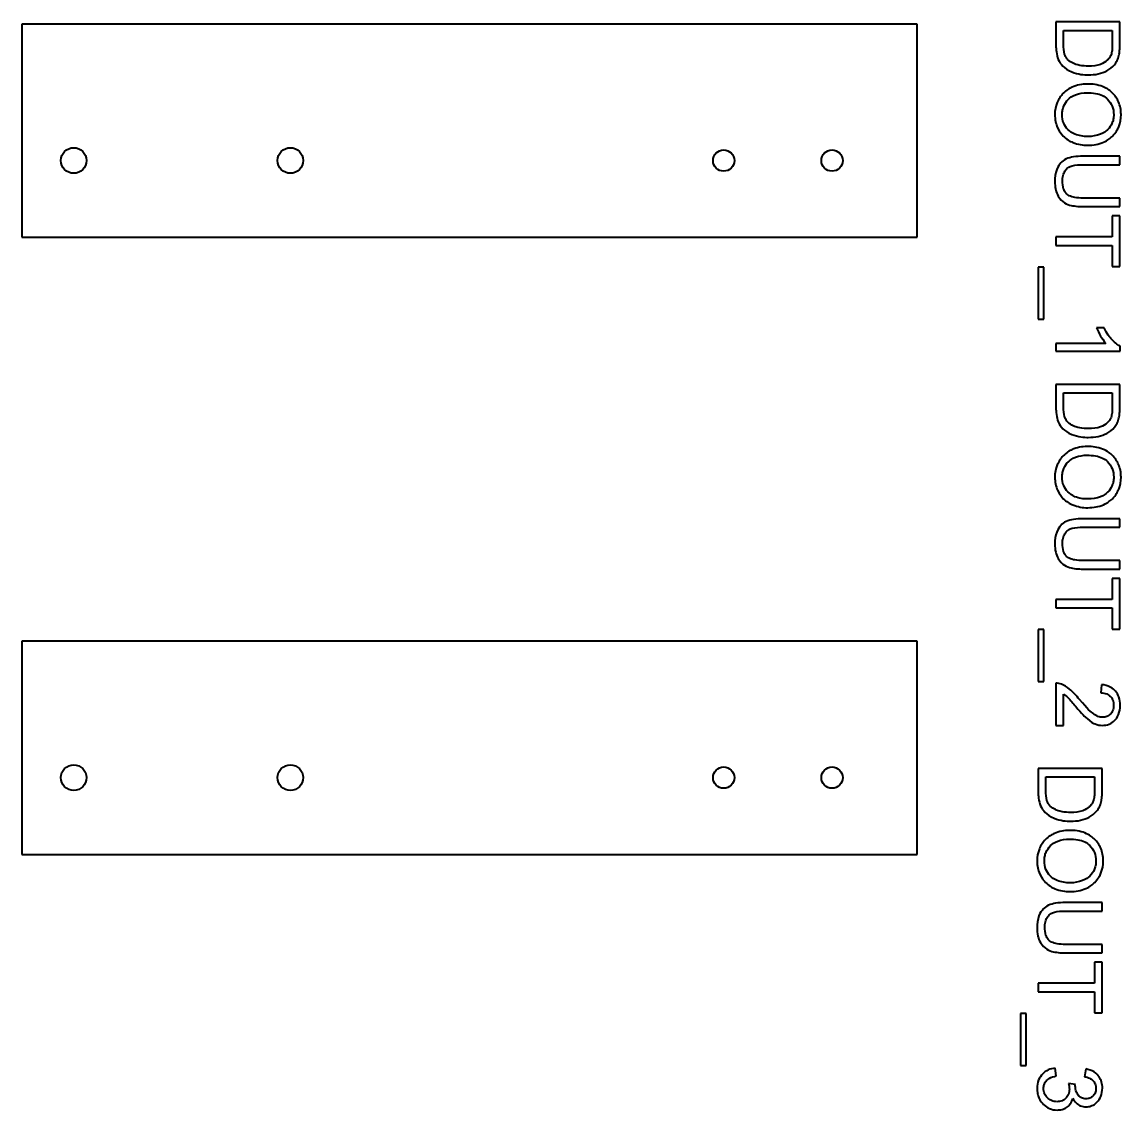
# Model space of a CAD drawing. Header units: millimetres. Extents: x 0 to 4205, y 0 to 2970.
# Drawn here: x 1906.86 to 1932.62, y 2473.22 to 2498.73 of the extents above; entities that cross this region are included whole.
import ezdxf

# ---------------------------------------------------------------- set-up
doc = ezdxf.new("R2010")
doc.units = ezdxf.units.MM
doc.header["$LTSCALE"] = 5
doc.layers.add('가시적인 것(ISO)', color=3, linetype='Continuous', lineweight=40)

msp = doc.modelspace()

# ---------------------------------------------------------------- linework, layer by layer
at = {"layer": '가시적인 것(ISO)'}
for p, q in [((1906.855, 2498.678), (1906.855, 2493.682)), ((1927.846, 2498.678), (1906.855, 2498.678)), ((1927.846, 2493.682), (1927.846, 2498.678)), ((1932.598, 2498.729), (1931.098, 2498.729)), ((1931.098, 2498.729), (1931.098, 2498.188)), ((1932.598, 2498.213), (1932.598, 2498.729)), ((1931.275, 2498.21), (1931.275, 2498.531)), ((1931.275, 2498.531), (1932.42, 2498.531)), ((1932.42, 2498.531), (1932.42, 2498.215)), ((1932.598, 2495.582), (1931.731, 2495.582)), ((1932.598, 2495.383), (1932.598, 2495.582)), ((1931.732, 2495.383), (1932.598, 2495.383)), ((1932.598, 2494.601), (1931.732, 2494.601)), ((1932.598, 2494.402), (1932.598, 2494.601)), ((1931.731, 2494.402), (1932.598, 2494.402)), ((1932.598, 2494.184), (1932.42, 2494.184)), ((1932.42, 2494.184), (1932.42, 2493.69)), ((1932.598, 2492.995), (1932.598, 2494.184)), ((1906.855, 2493.682), (1927.846, 2493.682)), ((1932.42, 2493.69), (1931.098, 2493.69)), ((1931.098, 2493.69), (1931.098, 2493.491)), ((1931.098, 2493.491), (1932.42, 2493.491)), ((1932.42, 2493.491), (1932.42, 2492.995)), ((1930.814, 2492.984), (1930.681, 2492.984)), ((1930.681, 2492.984), (1930.681, 2491.763)), ((1930.814, 2491.763), (1930.814, 2492.984)), ((1932.42, 2492.995), (1932.598, 2492.995)), ((1930.681, 2491.763), (1930.814, 2491.763)), ((1932.227, 2491.56), (1932.049, 2491.56)), ((1932.271, 2491.192), (1931.098, 2491.192)), ((1931.098, 2491.192), (1931.098, 2491.008)), ((1932.603, 2491.008), (1932.603, 2491.127)), ((1931.098, 2491.008), (1932.603, 2491.008)), ((1932.598, 2490.229), (1931.098, 2490.229)), ((1931.098, 2490.229), (1931.098, 2489.688)), ((1932.598, 2489.713), (1932.598, 2490.229)), ((1931.275, 2490.031), (1932.42, 2490.031)), ((1931.275, 2489.71), (1931.275, 2490.031)), ((1932.42, 2490.031), (1932.42, 2489.715)), ((1932.598, 2487.082), (1931.731, 2487.082)), ((1932.598, 2486.883), (1932.598, 2487.082)), ((1931.732, 2486.883), (1932.598, 2486.883)), ((1932.598, 2486.101), (1931.732, 2486.101)), ((1932.598, 2485.902), (1932.598, 2486.101)), ((1931.731, 2485.902), (1932.598, 2485.902)), ((1932.598, 2485.684), (1932.42, 2485.684)), ((1932.42, 2485.684), (1932.42, 2485.19)), ((1932.598, 2484.495), (1932.598, 2485.684)), ((1932.42, 2485.19), (1931.098, 2485.19)), ((1931.098, 2485.19), (1931.098, 2484.991)), ((1931.098, 2484.991), (1932.42, 2484.991)), ((1932.42, 2484.991), (1932.42, 2484.495)), ((1930.814, 2484.484), (1930.681, 2484.484)), ((1930.681, 2484.484), (1930.681, 2483.263)), ((1930.814, 2483.263), (1930.814, 2484.484)), ((1932.42, 2484.495), (1932.598, 2484.495)), ((1906.855, 2484.208), (1906.855, 2479.212)), ((1927.846, 2484.208), (1906.855, 2484.208)), ((1927.846, 2479.212), (1927.846, 2484.208)), ((1930.681, 2483.263), (1930.814, 2483.263)), ((1931.098, 2483.224), (1931.098, 2482.233)), ((1932.17, 2483.19), (1932.15, 2483)), ((1931.275, 2482.233), (1931.275, 2482.968)), ((1931.098, 2482.233), (1931.275, 2482.233)), ((1932.181, 2481.229), (1930.681, 2481.229)), ((1930.681, 2481.229), (1930.681, 2480.688)), ((1930.859, 2481.031), (1932.004, 2481.031)), ((1930.859, 2480.71), (1930.859, 2481.031)), ((1932.004, 2481.031), (1932.004, 2480.715)), ((1932.181, 2480.713), (1932.181, 2481.229)), ((1906.855, 2479.212), (1927.846, 2479.212)), ((1932.181, 2478.082), (1931.315, 2478.082)), ((1932.181, 2477.883), (1932.181, 2478.082)), ((1931.316, 2477.883), (1932.181, 2477.883)), ((1931.315, 2476.902), (1932.181, 2476.902)), ((1932.181, 2477.101), (1931.316, 2477.101)), ((1932.181, 2476.902), (1932.181, 2477.101)), ((1932.181, 2476.684), (1932.004, 2476.684)), ((1932.004, 2476.684), (1932.004, 2476.19)), ((1932.181, 2475.495), (1932.181, 2476.684)), ((1932.004, 2476.19), (1930.681, 2476.19)), ((1930.681, 2476.19), (1930.681, 2475.991)), ((1930.681, 2475.991), (1932.004, 2475.991)), ((1932.004, 2475.991), (1932.004, 2475.495)), ((1930.398, 2475.484), (1930.265, 2475.484)), ((1930.265, 2475.484), (1930.265, 2474.263)), ((1930.398, 2474.263), (1930.398, 2475.484)), ((1932.004, 2475.495), (1932.181, 2475.495)), ((1930.265, 2474.263), (1930.398, 2474.263)), ((1931.103, 2474.015), (1931.079, 2474.199)), ((1931.798, 2474.181), (1931.765, 2473.997)), ((1931.554, 2473.816), (1931.392, 2473.836))]:
    msp.add_line(p, q, dxfattribs=at)
for centre, radius in [((1908.068, 2495.481), 0.3), ((1913.148, 2495.481), 0.3), ((1923.308, 2495.481), 0.25), ((1925.848, 2495.481), 0.25), ((1908.068, 2481.011), 0.3), ((1913.148, 2481.011), 0.3), ((1923.308, 2481.011), 0.25), ((1925.848, 2481.011), 0.25)]:
    msp.add_circle(centre, radius, dxfattribs=at)
for points, knots in [([(1931.098, 2498.188), (1931.098, 2498.091), (1931.107, 2497.965), (1931.179, 2497.791), (1931.213, 2497.74), (1931.307, 2497.647), (1931.368, 2497.6), (1931.619, 2497.498), (1931.763, 2497.489), (1931.856, 2497.489)], [-0.1013045, -0.1013045, -0.1013045, -0.1013045, -0.0660401, -0.0660401, -0.0467074, -0.0467074, -0.0277304, -0.0277304, 0, 0, 0, 0]), ([(1931.38, 2497.843), (1931.362, 2497.861), (1931.348, 2497.88), (1931.319, 2497.93), (1931.308, 2497.959), (1931.282, 2498.04), (1931.275, 2498.122), (1931.275, 2498.21)], [-0.03972134, -0.03972134, -0.03972134, -0.03972134, -0.03404767, -0.03404767, -0.02637667, -0.02637667, 0, 0, 0, 0]), ([(1932.42, 2498.215), (1932.42, 2498.166), (1932.419, 2498.112), (1932.408, 2498.026), (1932.401, 2497.989), (1932.389, 2497.959)], [-0.02271504, -0.02271504, -0.02271504, -0.02271504, -0.00972271, -0.00972271, 0, 0, 0, 0]), ([(1932.576, 2497.945), (1932.584, 2497.981), (1932.589, 2498.022), (1932.596, 2498.109), (1932.598, 2498.162), (1932.598, 2498.213)], [-0.02610579, -0.02610579, -0.02610579, -0.02610579, -0.0151034, -0.0151034, 0, 0, 0, 0]), ([(1931.859, 2497.694), (1931.793, 2497.694), (1931.724, 2497.698), (1931.585, 2497.724), (1931.536, 2497.744), (1931.457, 2497.781), (1931.415, 2497.808), (1931.38, 2497.843)], [-0.03646535, -0.03646535, -0.03646535, -0.03646535, -0.02628406, -0.02628406, -0.01488015, -0.01488015, 0, 0, 0, 0]), ([(1932.389, 2497.959), (1932.38, 2497.933), (1932.367, 2497.909), (1932.334, 2497.863), (1932.314, 2497.842), (1932.259, 2497.794), (1932.214, 2497.76), (1932.058, 2497.704), (1931.959, 2497.694), (1931.859, 2497.694)], [-0.08863704, -0.08863704, -0.08863704, -0.08863704, -0.07259706, -0.07259706, -0.05563873, -0.05563873, -0.02994642, -0.02994642, 0, 0, 0, 0]), ([(1932.468, 2497.726), (1932.495, 2497.756), (1932.516, 2497.79), (1932.553, 2497.864), (1932.566, 2497.904), (1932.576, 2497.945)], [-0.02477761, -0.02477761, -0.02477761, -0.02477761, -0.01271181, -0.01271181, 0, 0, 0, 0]), ([(1931.856, 2497.489), (1931.935, 2497.489), (1932.014, 2497.496), (1932.166, 2497.528), (1932.232, 2497.552), (1932.359, 2497.619), (1932.419, 2497.666), (1932.468, 2497.726)], [-0.06427655, -0.06427655, -0.06427655, -0.06427655, -0.04327347, -0.04327347, -0.02318587, -0.02318587, 0, 0, 0, 0]), ([(1931.828, 2497.275), (1931.768, 2497.275), (1931.708, 2497.269), (1931.59, 2497.244), (1931.533, 2497.226), (1931.417, 2497.174), (1931.341, 2497.131), (1931.209, 2496.996), (1931.16, 2496.922), (1931.089, 2496.751), (1931.072, 2496.656), (1931.072, 2496.557)], [-0.1419282, -0.1419282, -0.1419282, -0.1419282, -0.11405, -0.11405, -0.0863552, -0.0863552, -0.0554723, -0.0554723, -0.0295193, -0.0295193, 0, 0, 0, 0]), ([(1932.624, 2496.557), (1932.624, 2496.61), (1932.619, 2496.662), (1932.6, 2496.762), (1932.586, 2496.809), (1932.532, 2496.936), (1932.482, 2497.007), (1932.377, 2497.11), (1932.306, 2497.169), (1932.078, 2497.259), (1931.952, 2497.275), (1931.828, 2497.275)], [-0.1914347, -0.1914347, -0.1914347, -0.1914347, -0.1588981, -0.1588981, -0.1283406, -0.1283406, -0.0734868, -0.0734868, -0.0371408, -0.0371408, 0, 0, 0, 0]), ([(1931.243, 2496.558), (1931.243, 2496.594), (1931.246, 2496.629), (1931.259, 2496.697), (1931.268, 2496.729), (1931.307, 2496.819), (1931.344, 2496.871), (1931.423, 2496.949), (1931.476, 2496.992), (1931.643, 2497.058), (1931.735, 2497.071), (1931.826, 2497.071)], [-0.1304948, -0.1304948, -0.1304948, -0.1304948, -0.1101568, -0.1101568, -0.0908219, -0.0908219, -0.0538229, -0.0538229, -0.0272604, -0.0272604, 0, 0, 0, 0]), ([(1931.826, 2497.071), (1931.893, 2497.071), (1931.962, 2497.066), (1932.083, 2497.044), (1932.138, 2497.028), (1932.233, 2496.983), (1932.273, 2496.956), (1932.352, 2496.874), (1932.39, 2496.818), (1932.441, 2496.694), (1932.453, 2496.626), (1932.453, 2496.556)], [-0.09205293, -0.09205293, -0.09205293, -0.09205293, -0.07187986, -0.07187986, -0.05512906, -0.05512906, -0.04039251, -0.04039251, -0.02097998, -0.02097998, 0, 0, 0, 0]), ([(1931.072, 2496.557), (1931.072, 2496.504), (1931.078, 2496.451), (1931.099, 2496.347), (1931.116, 2496.297), (1931.183, 2496.147), (1931.238, 2496.084), (1931.342, 2495.981), (1931.423, 2495.935), (1931.607, 2495.86), (1931.725, 2495.84), (1931.845, 2495.84)], [-0.08052814, -0.08052814, -0.08052814, -0.08052814, -0.075448, -0.075448, -0.0704261, -0.0704261, -0.05969695, -0.05969695, -0.03604414, -0.03604414, 0, 0, 0, 0]), ([(1931.848, 2496.045), (1931.744, 2496.045), (1931.638, 2496.059), (1931.473, 2496.128), (1931.421, 2496.167), (1931.337, 2496.253), (1931.303, 2496.303), (1931.254, 2496.422), (1931.243, 2496.49), (1931.243, 2496.558)], [-0.08165834, -0.08165834, -0.08165834, -0.08165834, -0.05685822, -0.05685822, -0.03882835, -0.03882835, -0.0205962, -0.0205962, 0, 0, 0, 0]), ([(1931.845, 2495.84), (1931.91, 2495.84), (1931.975, 2495.846), (1932.099, 2495.87), (1932.157, 2495.887), (1932.316, 2495.956), (1932.381, 2496.01), (1932.504, 2496.132), (1932.547, 2496.219), (1932.607, 2496.362), (1932.624, 2496.458), (1932.624, 2496.557)], [-0.06480513, -0.06480513, -0.06480513, -0.06480513, -0.05981322, -0.05981322, -0.05512545, -0.05512545, -0.04655354, -0.04655354, -0.0296574, -0.0296574, 0, 0, 0, 0]), ([(1932.453, 2496.556), (1932.453, 2496.519), (1932.45, 2496.483), (1932.435, 2496.412), (1932.424, 2496.378), (1932.39, 2496.303), (1932.359, 2496.25), (1932.273, 2496.167), (1932.22, 2496.127), (1932.047, 2496.059), (1931.947, 2496.045), (1931.848, 2496.045)], [-0.1516136, -0.1516136, -0.1516136, -0.1516136, -0.1220791, -0.1220791, -0.0935316, -0.0935316, -0.0558687, -0.0558687, -0.0298206, -0.0298206, 0, 0, 0, 0]), ([(1931.731, 2495.582), (1931.657, 2495.582), (1931.579, 2495.578), (1931.451, 2495.557), (1931.392, 2495.542), (1931.289, 2495.495), (1931.246, 2495.464), (1931.182, 2495.394), (1931.145, 2495.346), (1931.083, 2495.181), (1931.072, 2495.082), (1931.072, 2494.989)], [-0.1666428, -0.1666428, -0.1666428, -0.1666428, -0.120317, -0.120317, -0.0849202, -0.0849202, -0.0527526, -0.0527526, -0.028158, -0.028158, 0, 0, 0, 0]), ([(1931.252, 2495.006), (1931.252, 2495.047), (1931.256, 2495.088), (1931.276, 2495.173), (1931.292, 2495.206), (1931.325, 2495.26), (1931.347, 2495.286), (1931.413, 2495.337), (1931.452, 2495.351), (1931.551, 2495.378), (1931.645, 2495.383), (1931.732, 2495.383)], [-0.0552723, -0.0552723, -0.0552723, -0.0552723, -0.05006966, -0.05006966, -0.04418631, -0.04418631, -0.03650006, -0.03650006, -0.02622502, -0.02622502, 0, 0, 0, 0]), ([(1931.072, 2494.989), (1931.072, 2494.925), (1931.078, 2494.86), (1931.104, 2494.744), (1931.123, 2494.693), (1931.164, 2494.624), (1931.2, 2494.566), (1931.312, 2494.476), (1931.364, 2494.453), (1931.51, 2494.411), (1931.621, 2494.402), (1931.731, 2494.402)], [-0.1827395, -0.1827395, -0.1827395, -0.1827395, -0.1243095, -0.1243095, -0.0742781, -0.0742781, -0.0514626, -0.0514626, -0.0329561, -0.0329561, 0, 0, 0, 0]), ([(1931.732, 2494.601), (1931.67, 2494.601), (1931.603, 2494.604), (1931.497, 2494.623), (1931.45, 2494.635), (1931.376, 2494.671), (1931.353, 2494.69), (1931.309, 2494.742), (1931.291, 2494.776), (1931.258, 2494.873), (1931.252, 2494.942), (1931.252, 2495.006)], [-0.06580544, -0.06580544, -0.06580544, -0.06580544, -0.05062257, -0.05062257, -0.03951225, -0.03951225, -0.0306635, -0.0306635, -0.01915675, -0.01915675, 0, 0, 0, 0]), ([(1932.049, 2491.56), (1932.073, 2491.494), (1932.109, 2491.426), (1932.166, 2491.329), (1932.212, 2491.254), (1932.271, 2491.192)], [-0.06797462, -0.06797462, -0.06797462, -0.06797462, -0.02573644, -0.02573644, 0, 0, 0, 0]), ([(1932.603, 2491.127), (1932.531, 2491.162), (1932.463, 2491.223), (1932.364, 2491.333), (1932.293, 2491.419), (1932.227, 2491.56)], [-0.1204348, -0.1204348, -0.1204348, -0.1204348, -0.0467866, -0.0467866, 0, 0, 0, 0]), ([(1931.098, 2489.688), (1931.098, 2489.591), (1931.107, 2489.465), (1931.179, 2489.291), (1931.213, 2489.24), (1931.307, 2489.147), (1931.368, 2489.1), (1931.619, 2488.998), (1931.763, 2488.989), (1931.856, 2488.989)], [-0.1013045, -0.1013045, -0.1013045, -0.1013045, -0.0660401, -0.0660401, -0.0467074, -0.0467074, -0.0277304, -0.0277304, 0, 0, 0, 0]), ([(1931.38, 2489.343), (1931.362, 2489.361), (1931.348, 2489.38), (1931.319, 2489.43), (1931.308, 2489.459), (1931.282, 2489.54), (1931.275, 2489.622), (1931.275, 2489.71)], [-0.03972134, -0.03972134, -0.03972134, -0.03972134, -0.03404767, -0.03404767, -0.02637667, -0.02637667, 0, 0, 0, 0]), ([(1932.42, 2489.715), (1932.42, 2489.666), (1932.419, 2489.612), (1932.408, 2489.526), (1932.401, 2489.489), (1932.389, 2489.459)], [-0.02271504, -0.02271504, -0.02271504, -0.02271504, -0.00972271, -0.00972271, 0, 0, 0, 0]), ([(1932.576, 2489.445), (1932.584, 2489.481), (1932.589, 2489.522), (1932.596, 2489.609), (1932.598, 2489.662), (1932.598, 2489.713)], [-0.02610579, -0.02610579, -0.02610579, -0.02610579, -0.0151034, -0.0151034, 0, 0, 0, 0]), ([(1931.859, 2489.194), (1931.793, 2489.194), (1931.724, 2489.198), (1931.585, 2489.224), (1931.536, 2489.244), (1931.457, 2489.281), (1931.415, 2489.308), (1931.38, 2489.343)], [-0.03646535, -0.03646535, -0.03646535, -0.03646535, -0.02628406, -0.02628406, -0.01488015, -0.01488015, 0, 0, 0, 0]), ([(1932.389, 2489.459), (1932.38, 2489.433), (1932.367, 2489.409), (1932.334, 2489.363), (1932.314, 2489.342), (1932.259, 2489.294), (1932.214, 2489.26), (1932.058, 2489.204), (1931.959, 2489.194), (1931.859, 2489.194)], [-0.08863704, -0.08863704, -0.08863704, -0.08863704, -0.07259706, -0.07259706, -0.05563873, -0.05563873, -0.02994642, -0.02994642, 0, 0, 0, 0]), ([(1932.468, 2489.226), (1932.495, 2489.256), (1932.516, 2489.29), (1932.553, 2489.364), (1932.566, 2489.404), (1932.576, 2489.445)], [-0.02477761, -0.02477761, -0.02477761, -0.02477761, -0.01271181, -0.01271181, 0, 0, 0, 0]), ([(1931.856, 2488.989), (1931.935, 2488.989), (1932.014, 2488.996), (1932.166, 2489.028), (1932.232, 2489.052), (1932.359, 2489.119), (1932.419, 2489.166), (1932.468, 2489.226)], [-0.06427655, -0.06427655, -0.06427655, -0.06427655, -0.04327347, -0.04327347, -0.02318587, -0.02318587, 0, 0, 0, 0]), ([(1931.828, 2488.775), (1931.768, 2488.775), (1931.708, 2488.769), (1931.59, 2488.744), (1931.533, 2488.726), (1931.417, 2488.674), (1931.341, 2488.631), (1931.209, 2488.496), (1931.16, 2488.422), (1931.089, 2488.251), (1931.072, 2488.156), (1931.072, 2488.057)], [-0.1419282, -0.1419282, -0.1419282, -0.1419282, -0.11405, -0.11405, -0.0863552, -0.0863552, -0.0554723, -0.0554723, -0.0295193, -0.0295193, 0, 0, 0, 0]), ([(1932.624, 2488.057), (1932.624, 2488.11), (1932.619, 2488.162), (1932.6, 2488.262), (1932.586, 2488.309), (1932.532, 2488.436), (1932.482, 2488.507), (1932.377, 2488.61), (1932.306, 2488.669), (1932.078, 2488.759), (1931.952, 2488.775), (1931.828, 2488.775)], [-0.1914347, -0.1914347, -0.1914347, -0.1914347, -0.1588981, -0.1588981, -0.1283406, -0.1283406, -0.0734868, -0.0734868, -0.0371408, -0.0371408, 0, 0, 0, 0]), ([(1931.243, 2488.058), (1931.243, 2488.094), (1931.246, 2488.129), (1931.259, 2488.197), (1931.268, 2488.229), (1931.307, 2488.319), (1931.344, 2488.371), (1931.423, 2488.449), (1931.476, 2488.492), (1931.643, 2488.558), (1931.735, 2488.571), (1931.826, 2488.571)], [-0.1304948, -0.1304948, -0.1304948, -0.1304948, -0.1101568, -0.1101568, -0.0908219, -0.0908219, -0.0538229, -0.0538229, -0.0272604, -0.0272604, 0, 0, 0, 0]), ([(1931.826, 2488.571), (1931.893, 2488.571), (1931.962, 2488.566), (1932.083, 2488.544), (1932.138, 2488.528), (1932.233, 2488.483), (1932.273, 2488.456), (1932.352, 2488.374), (1932.39, 2488.318), (1932.441, 2488.194), (1932.453, 2488.126), (1932.453, 2488.056)], [-0.09205293, -0.09205293, -0.09205293, -0.09205293, -0.07187986, -0.07187986, -0.05512906, -0.05512906, -0.04039251, -0.04039251, -0.02097998, -0.02097998, 0, 0, 0, 0]), ([(1931.072, 2488.057), (1931.072, 2488.004), (1931.078, 2487.951), (1931.099, 2487.847), (1931.116, 2487.797), (1931.183, 2487.647), (1931.238, 2487.584), (1931.342, 2487.481), (1931.423, 2487.435), (1931.607, 2487.36), (1931.725, 2487.34), (1931.845, 2487.34)], [-0.08052814, -0.08052814, -0.08052814, -0.08052814, -0.075448, -0.075448, -0.0704261, -0.0704261, -0.05969695, -0.05969695, -0.03604414, -0.03604414, 0, 0, 0, 0]), ([(1931.848, 2487.545), (1931.744, 2487.545), (1931.638, 2487.559), (1931.473, 2487.628), (1931.421, 2487.667), (1931.337, 2487.753), (1931.303, 2487.803), (1931.254, 2487.922), (1931.243, 2487.99), (1931.243, 2488.058)], [-0.08165834, -0.08165834, -0.08165834, -0.08165834, -0.05685822, -0.05685822, -0.03882835, -0.03882835, -0.0205962, -0.0205962, 0, 0, 0, 0]), ([(1931.845, 2487.34), (1931.91, 2487.34), (1931.975, 2487.346), (1932.099, 2487.37), (1932.157, 2487.387), (1932.316, 2487.456), (1932.381, 2487.51), (1932.504, 2487.632), (1932.547, 2487.719), (1932.607, 2487.862), (1932.624, 2487.958), (1932.624, 2488.057)], [-0.06480513, -0.06480513, -0.06480513, -0.06480513, -0.05981322, -0.05981322, -0.05512545, -0.05512545, -0.04655354, -0.04655354, -0.0296574, -0.0296574, 0, 0, 0, 0]), ([(1932.453, 2488.056), (1932.453, 2488.019), (1932.45, 2487.983), (1932.435, 2487.912), (1932.424, 2487.878), (1932.39, 2487.803), (1932.359, 2487.75), (1932.273, 2487.667), (1932.22, 2487.627), (1932.047, 2487.559), (1931.947, 2487.545), (1931.848, 2487.545)], [-0.1516136, -0.1516136, -0.1516136, -0.1516136, -0.1220791, -0.1220791, -0.0935316, -0.0935316, -0.0558687, -0.0558687, -0.0298206, -0.0298206, 0, 0, 0, 0]), ([(1931.731, 2487.082), (1931.657, 2487.082), (1931.579, 2487.078), (1931.451, 2487.057), (1931.392, 2487.042), (1931.289, 2486.995), (1931.246, 2486.964), (1931.182, 2486.894), (1931.145, 2486.846), (1931.083, 2486.681), (1931.072, 2486.582), (1931.072, 2486.489)], [-0.1666428, -0.1666428, -0.1666428, -0.1666428, -0.120317, -0.120317, -0.0849202, -0.0849202, -0.0527526, -0.0527526, -0.028158, -0.028158, 0, 0, 0, 0]), ([(1931.252, 2486.506), (1931.252, 2486.547), (1931.256, 2486.588), (1931.276, 2486.673), (1931.292, 2486.706), (1931.325, 2486.76), (1931.347, 2486.786), (1931.413, 2486.837), (1931.452, 2486.851), (1931.551, 2486.878), (1931.645, 2486.883), (1931.732, 2486.883)], [-0.0552723, -0.0552723, -0.0552723, -0.0552723, -0.05006966, -0.05006966, -0.04418631, -0.04418631, -0.03650006, -0.03650006, -0.02622502, -0.02622502, 0, 0, 0, 0]), ([(1931.072, 2486.489), (1931.072, 2486.425), (1931.078, 2486.36), (1931.104, 2486.244), (1931.123, 2486.193), (1931.164, 2486.124), (1931.2, 2486.066), (1931.312, 2485.976), (1931.364, 2485.953), (1931.51, 2485.911), (1931.621, 2485.902), (1931.731, 2485.902)], [-0.1827395, -0.1827395, -0.1827395, -0.1827395, -0.1243095, -0.1243095, -0.0742781, -0.0742781, -0.0514626, -0.0514626, -0.0329561, -0.0329561, 0, 0, 0, 0]), ([(1931.732, 2486.101), (1931.67, 2486.101), (1931.603, 2486.104), (1931.497, 2486.123), (1931.45, 2486.135), (1931.376, 2486.171), (1931.353, 2486.19), (1931.309, 2486.242), (1931.291, 2486.276), (1931.258, 2486.373), (1931.252, 2486.442), (1931.252, 2486.506)], [-0.06580544, -0.06580544, -0.06580544, -0.06580544, -0.05062257, -0.05062257, -0.03951225, -0.03951225, -0.0306635, -0.0306635, -0.01915675, -0.01915675, 0, 0, 0, 0]), ([(1931.226, 2483.203), (1931.205, 2483.211), (1931.184, 2483.217), (1931.141, 2483.224), (1931.119, 2483.225), (1931.098, 2483.224)], [-0.01312176, -0.01312176, -0.01312176, -0.01312176, -0.00656352, -0.00656352, 0, 0, 0, 0]), ([(1931.652, 2482.84), (1931.573, 2482.937), (1931.492, 2483.026), (1931.359, 2483.137), (1931.295, 2483.177), (1931.226, 2483.203)], [-0.05177971, -0.05177971, -0.05177971, -0.05177971, -0.02233854, -0.02233854, 0, 0, 0, 0]), ([(1932.603, 2482.703), (1932.603, 2482.77), (1932.595, 2482.838), (1932.556, 2482.953), (1932.531, 2482.999), (1932.471, 2483.069), (1932.432, 2483.106), (1932.31, 2483.168), (1932.24, 2483.184), (1932.17, 2483.19)], [-0.1036663, -0.1036663, -0.1036663, -0.1036663, -0.0688957, -0.0688957, -0.0410421, -0.0410421, -0.0211527, -0.0211527, 0, 0, 0, 0]), ([(1931.275, 2482.968), (1931.311, 2482.946), (1931.344, 2482.92), (1931.444, 2482.826), (1931.502, 2482.751), (1931.563, 2482.678)], [-0.04103729, -0.04103729, -0.04103729, -0.04103729, -0.02838873, -0.02838873, 0, 0, 0, 0]), ([(1932.192, 2482.425), (1932.154, 2482.425), (1932.118, 2482.433), (1932.043, 2482.462), (1932.005, 2482.485), (1931.927, 2482.543), (1931.837, 2482.617), (1931.652, 2482.84)], [-0.2183426, -0.2183426, -0.2183426, -0.2183426, -0.1577583, -0.1577583, -0.0869803, -0.0869803, 0, 0, 0, 0]), ([(1932.15, 2483), (1932.197, 2483), (1932.244, 2482.993), (1932.328, 2482.958), (1932.355, 2482.936), (1932.397, 2482.894), (1932.416, 2482.865), (1932.445, 2482.793), (1932.451, 2482.751), (1932.451, 2482.708)], [-0.03879416, -0.03879416, -0.03879416, -0.03879416, -0.03076592, -0.03076592, -0.0232504, -0.0232504, -0.01285481, -0.01285481, 0, 0, 0, 0]), ([(1931.563, 2482.678), (1931.709, 2482.506), (1931.784, 2482.433), (1931.916, 2482.315), (1931.98, 2482.284), (1932.071, 2482.247), (1932.128, 2482.236), (1932.187, 2482.236)], [-0.03516027, -0.03516027, -0.03516027, -0.03516027, -0.0294768, -0.0294768, -0.01769867, -0.01769867, 0, 0, 0, 0]), ([(1932.187, 2482.236), (1932.243, 2482.236), (1932.298, 2482.245), (1932.398, 2482.287), (1932.441, 2482.318), (1932.504, 2482.382), (1932.54, 2482.424), (1932.593, 2482.559), (1932.603, 2482.631), (1932.603, 2482.703)], [-0.1091803, -0.1091803, -0.1091803, -0.1091803, -0.0754246, -0.0754246, -0.0432877, -0.0432877, -0.0215861, -0.0215861, 0, 0, 0, 0]), ([(1932.451, 2482.708), (1932.451, 2482.685), (1932.449, 2482.662), (1932.441, 2482.619), (1932.435, 2482.599), (1932.417, 2482.557), (1932.4, 2482.526), (1932.346, 2482.474), (1932.32, 2482.456), (1932.259, 2482.431), (1932.226, 2482.425), (1932.192, 2482.425)], [-0.05529017, -0.05529017, -0.05529017, -0.05529017, -0.04364616, -0.04364616, -0.0328661, -0.0328661, -0.0197072, -0.0197072, -0.01028467, -0.01028467, 0, 0, 0, 0]), ([(1930.681, 2480.688), (1930.681, 2480.591), (1930.691, 2480.465), (1930.763, 2480.291), (1930.797, 2480.24), (1930.891, 2480.147), (1930.952, 2480.1), (1931.203, 2479.998), (1931.347, 2479.989), (1931.439, 2479.989)], [-0.1013045, -0.1013045, -0.1013045, -0.1013045, -0.0660401, -0.0660401, -0.0467074, -0.0467074, -0.0277304, -0.0277304, 0, 0, 0, 0]), ([(1930.964, 2480.343), (1930.946, 2480.361), (1930.932, 2480.38), (1930.902, 2480.43), (1930.892, 2480.459), (1930.866, 2480.54), (1930.859, 2480.622), (1930.859, 2480.71)], [-0.03972134, -0.03972134, -0.03972134, -0.03972134, -0.03404767, -0.03404767, -0.02637667, -0.02637667, 0, 0, 0, 0]), ([(1932.004, 2480.715), (1932.004, 2480.666), (1932.002, 2480.612), (1931.992, 2480.526), (1931.985, 2480.489), (1931.973, 2480.459)], [-0.02271504, -0.02271504, -0.02271504, -0.02271504, -0.00972271, -0.00972271, 0, 0, 0, 0]), ([(1932.16, 2480.445), (1932.168, 2480.481), (1932.173, 2480.522), (1932.18, 2480.609), (1932.181, 2480.662), (1932.181, 2480.713)], [-0.02610579, -0.02610579, -0.02610579, -0.02610579, -0.0151034, -0.0151034, 0, 0, 0, 0]), ([(1931.443, 2480.194), (1931.376, 2480.194), (1931.308, 2480.198), (1931.169, 2480.224), (1931.12, 2480.244), (1931.041, 2480.281), (1930.999, 2480.308), (1930.964, 2480.343)], [-0.03646535, -0.03646535, -0.03646535, -0.03646535, -0.02628406, -0.02628406, -0.01488015, -0.01488015, 0, 0, 0, 0]), ([(1931.973, 2480.459), (1931.963, 2480.433), (1931.95, 2480.409), (1931.918, 2480.363), (1931.898, 2480.342), (1931.843, 2480.294), (1931.798, 2480.26), (1931.642, 2480.204), (1931.543, 2480.194), (1931.443, 2480.194)], [-0.08863704, -0.08863704, -0.08863704, -0.08863704, -0.07259706, -0.07259706, -0.05563873, -0.05563873, -0.02994642, -0.02994642, 0, 0, 0, 0]), ([(1932.052, 2480.226), (1932.078, 2480.256), (1932.1, 2480.29), (1932.137, 2480.364), (1932.15, 2480.404), (1932.16, 2480.445)], [-0.02477761, -0.02477761, -0.02477761, -0.02477761, -0.01271181, -0.01271181, 0, 0, 0, 0]), ([(1931.439, 2479.989), (1931.518, 2479.989), (1931.598, 2479.996), (1931.75, 2480.028), (1931.816, 2480.052), (1931.943, 2480.119), (1932.003, 2480.166), (1932.052, 2480.226)], [-0.06427655, -0.06427655, -0.06427655, -0.06427655, -0.04327347, -0.04327347, -0.02318587, -0.02318587, 0, 0, 0, 0]), ([(1931.412, 2479.775), (1931.352, 2479.775), (1931.292, 2479.769), (1931.174, 2479.744), (1931.117, 2479.726), (1931.001, 2479.674), (1930.925, 2479.631), (1930.792, 2479.496), (1930.744, 2479.422), (1930.673, 2479.251), (1930.656, 2479.156), (1930.656, 2479.057)], [-0.1419282, -0.1419282, -0.1419282, -0.1419282, -0.11405, -0.11405, -0.0863552, -0.0863552, -0.0554723, -0.0554723, -0.0295193, -0.0295193, 0, 0, 0, 0]), ([(1932.208, 2479.057), (1932.208, 2479.11), (1932.203, 2479.162), (1932.184, 2479.262), (1932.17, 2479.309), (1932.116, 2479.436), (1932.066, 2479.507), (1931.961, 2479.61), (1931.89, 2479.669), (1931.661, 2479.759), (1931.536, 2479.775), (1931.412, 2479.775)], [-0.1914347, -0.1914347, -0.1914347, -0.1914347, -0.1588981, -0.1588981, -0.1283406, -0.1283406, -0.0734868, -0.0734868, -0.0371408, -0.0371408, 0, 0, 0, 0]), ([(1930.827, 2479.058), (1930.827, 2479.094), (1930.83, 2479.129), (1930.843, 2479.197), (1930.852, 2479.229), (1930.891, 2479.319), (1930.928, 2479.371), (1931.007, 2479.449), (1931.06, 2479.492), (1931.227, 2479.558), (1931.319, 2479.571), (1931.41, 2479.571)], [-0.1304948, -0.1304948, -0.1304948, -0.1304948, -0.1101568, -0.1101568, -0.0908219, -0.0908219, -0.0538229, -0.0538229, -0.0272604, -0.0272604, 0, 0, 0, 0]), ([(1931.41, 2479.571), (1931.477, 2479.571), (1931.546, 2479.566), (1931.667, 2479.544), (1931.722, 2479.528), (1931.817, 2479.483), (1931.857, 2479.456), (1931.936, 2479.374), (1931.974, 2479.318), (1932.025, 2479.194), (1932.037, 2479.126), (1932.037, 2479.056)], [-0.09205293, -0.09205293, -0.09205293, -0.09205293, -0.07187986, -0.07187986, -0.05512906, -0.05512906, -0.04039251, -0.04039251, -0.02097998, -0.02097998, 0, 0, 0, 0]), ([(1930.656, 2479.057), (1930.656, 2479.004), (1930.661, 2478.951), (1930.683, 2478.847), (1930.7, 2478.797), (1930.767, 2478.647), (1930.822, 2478.584), (1930.926, 2478.481), (1931.007, 2478.435), (1931.191, 2478.36), (1931.309, 2478.34), (1931.429, 2478.34)], [-0.08052814, -0.08052814, -0.08052814, -0.08052814, -0.075448, -0.075448, -0.0704261, -0.0704261, -0.05969695, -0.05969695, -0.03604414, -0.03604414, 0, 0, 0, 0]), ([(1931.431, 2478.545), (1931.328, 2478.545), (1931.222, 2478.559), (1931.057, 2478.628), (1931.005, 2478.667), (1930.921, 2478.753), (1930.887, 2478.803), (1930.838, 2478.922), (1930.827, 2478.99), (1930.827, 2479.058)], [-0.08165834, -0.08165834, -0.08165834, -0.08165834, -0.05685822, -0.05685822, -0.03882835, -0.03882835, -0.0205962, -0.0205962, 0, 0, 0, 0]), ([(1931.429, 2478.34), (1931.494, 2478.34), (1931.559, 2478.346), (1931.683, 2478.37), (1931.741, 2478.387), (1931.9, 2478.456), (1931.965, 2478.51), (1932.088, 2478.632), (1932.131, 2478.719), (1932.191, 2478.862), (1932.208, 2478.958), (1932.208, 2479.057)], [-0.06480513, -0.06480513, -0.06480513, -0.06480513, -0.05981322, -0.05981322, -0.05512545, -0.05512545, -0.04655354, -0.04655354, -0.0296574, -0.0296574, 0, 0, 0, 0]), ([(1932.037, 2479.056), (1932.037, 2479.019), (1932.034, 2478.983), (1932.019, 2478.912), (1932.008, 2478.878), (1931.974, 2478.803), (1931.943, 2478.75), (1931.857, 2478.667), (1931.804, 2478.627), (1931.631, 2478.559), (1931.531, 2478.545), (1931.431, 2478.545)], [-0.1516136, -0.1516136, -0.1516136, -0.1516136, -0.1220791, -0.1220791, -0.0935316, -0.0935316, -0.0558687, -0.0558687, -0.0298206, -0.0298206, 0, 0, 0, 0]), ([(1931.315, 2478.082), (1931.241, 2478.082), (1931.163, 2478.078), (1931.035, 2478.057), (1930.976, 2478.042), (1930.873, 2477.995), (1930.83, 2477.964), (1930.766, 2477.894), (1930.728, 2477.846), (1930.667, 2477.681), (1930.656, 2477.582), (1930.656, 2477.489)], [-0.1666428, -0.1666428, -0.1666428, -0.1666428, -0.120317, -0.120317, -0.0849202, -0.0849202, -0.0527526, -0.0527526, -0.028158, -0.028158, 0, 0, 0, 0]), ([(1930.836, 2477.506), (1930.836, 2477.547), (1930.84, 2477.588), (1930.86, 2477.673), (1930.876, 2477.706), (1930.908, 2477.76), (1930.931, 2477.786), (1930.997, 2477.837), (1931.036, 2477.851), (1931.135, 2477.878), (1931.228, 2477.883), (1931.316, 2477.883)], [-0.0552723, -0.0552723, -0.0552723, -0.0552723, -0.05006966, -0.05006966, -0.04418631, -0.04418631, -0.03650006, -0.03650006, -0.02622502, -0.02622502, 0, 0, 0, 0]), ([(1930.656, 2477.489), (1930.656, 2477.425), (1930.662, 2477.36), (1930.688, 2477.244), (1930.707, 2477.193), (1930.748, 2477.124), (1930.783, 2477.066), (1930.896, 2476.976), (1930.948, 2476.953), (1931.094, 2476.911), (1931.205, 2476.902), (1931.315, 2476.902)], [-0.1827395, -0.1827395, -0.1827395, -0.1827395, -0.1243095, -0.1243095, -0.0742781, -0.0742781, -0.0514626, -0.0514626, -0.0329561, -0.0329561, 0, 0, 0, 0]), ([(1931.316, 2477.101), (1931.254, 2477.101), (1931.187, 2477.104), (1931.081, 2477.123), (1931.033, 2477.135), (1930.96, 2477.171), (1930.937, 2477.19), (1930.892, 2477.242), (1930.875, 2477.276), (1930.842, 2477.373), (1930.836, 2477.442), (1930.836, 2477.506)], [-0.06580544, -0.06580544, -0.06580544, -0.06580544, -0.05062257, -0.05062257, -0.03951225, -0.03951225, -0.0306635, -0.0306635, -0.01915675, -0.01915675, 0, 0, 0, 0]), ([(1931.079, 2474.199), (1931.023, 2474.194), (1930.969, 2474.181), (1930.869, 2474.135), (1930.826, 2474.104), (1930.746, 2474.023), (1930.714, 2473.975), (1930.667, 2473.859), (1930.656, 2473.791), (1930.656, 2473.723)], [-0.06885089, -0.06885089, -0.06885089, -0.06885089, -0.0529579, -0.0529579, -0.03766992, -0.03766992, -0.02055925, -0.02055925, 0, 0, 0, 0]), ([(1932.187, 2473.729), (1932.187, 2473.778), (1932.181, 2473.827), (1932.155, 2473.917), (1932.136, 2473.958), (1932.089, 2474.025), (1932.053, 2474.07), (1931.933, 2474.146), (1931.867, 2474.168), (1931.798, 2474.181)], [-0.09774393, -0.09774393, -0.09774393, -0.09774393, -0.06922545, -0.06922545, -0.04258642, -0.04258642, -0.02086501, -0.02086501, 0, 0, 0, 0]), ([(1930.808, 2473.721), (1930.808, 2473.752), (1930.812, 2473.782), (1930.83, 2473.838), (1930.843, 2473.864), (1930.884, 2473.918), (1930.911, 2473.94), (1930.99, 2473.986), (1931.048, 2474.004), (1931.103, 2474.015)], [-0.04276956, -0.04276956, -0.04276956, -0.04276956, -0.03481239, -0.03481239, -0.02718734, -0.02718734, -0.01690671, -0.01690671, 0, 0, 0, 0]), ([(1931.392, 2473.836), (1931.399, 2473.813), (1931.404, 2473.788), (1931.411, 2473.746), (1931.413, 2473.726), (1931.413, 2473.707)], [-0.01294612, -0.01294612, -0.01294612, -0.01294612, -0.00574067, -0.00574067, 0, 0, 0, 0]), ([(1931.551, 2473.787), (1931.551, 2473.791), (1931.552, 2473.795), (1931.552, 2473.805), (1931.553, 2473.811), (1931.554, 2473.816)], [-0.002882985, -0.002882985, -0.002882985, -0.002882985, -0.001682254, -0.001682254, 0, 0, 0, 0]), ([(1931.765, 2473.997), (1931.807, 2473.991), (1931.85, 2473.98), (1931.917, 2473.948), (1931.943, 2473.931), (1931.981, 2473.893), (1932.002, 2473.868), (1932.03, 2473.798), (1932.036, 2473.762), (1932.036, 2473.726)], [-0.06301122, -0.06301122, -0.06301122, -0.06301122, -0.03990409, -0.03990409, -0.02276781, -0.02276781, -0.01085121, -0.01085121, 0, 0, 0, 0]), ([(1930.656, 2473.723), (1930.656, 2473.683), (1930.66, 2473.644), (1930.674, 2473.57), (1930.685, 2473.535), (1930.728, 2473.434), (1930.769, 2473.383), (1930.851, 2473.304), (1930.897, 2473.273), (1931.005, 2473.228), (1931.064, 2473.217), (1931.125, 2473.217)], [-0.06985908, -0.06985908, -0.06985908, -0.06985908, -0.0607385, -0.0607385, -0.05217226, -0.05217226, -0.03520118, -0.03520118, -0.01818642, -0.01818642, 0, 0, 0, 0]), ([(1931.122, 2473.413), (1931.099, 2473.413), (1931.076, 2473.415), (1931.033, 2473.423), (1931.012, 2473.429), (1930.95, 2473.456), (1930.918, 2473.482), (1930.867, 2473.535), (1930.846, 2473.566), (1930.815, 2473.639), (1930.808, 2473.68), (1930.808, 2473.721)], [-0.04480517, -0.04480517, -0.04480517, -0.04480517, -0.03953756, -0.03953756, -0.03452526, -0.03452526, -0.02387614, -0.02387614, -0.01249682, -0.01249682, 0, 0, 0, 0]), ([(1931.413, 2473.707), (1931.413, 2473.664), (1931.406, 2473.622), (1931.376, 2473.55), (1931.356, 2473.52), (1931.303, 2473.468), (1931.274, 2473.448), (1931.203, 2473.419), (1931.162, 2473.413), (1931.122, 2473.413)], [-0.04828106, -0.04828106, -0.04828106, -0.04828106, -0.03456334, -0.03456334, -0.02296734, -0.02296734, -0.01228332, -0.01228332, 0, 0, 0, 0]), ([(1931.802, 2473.48), (1931.783, 2473.48), (1931.765, 2473.482), (1931.73, 2473.489), (1931.713, 2473.494), (1931.674, 2473.511), (1931.654, 2473.526), (1931.608, 2473.576), (1931.59, 2473.614), (1931.56, 2473.684), (1931.551, 2473.735), (1931.551, 2473.787)], [-0.03345342, -0.03345342, -0.03345342, -0.03345342, -0.03023829, -0.03023829, -0.02729522, -0.02729522, -0.02280998, -0.02280998, -0.01561743, -0.01561743, 0, 0, 0, 0]), ([(1931.798, 2473.29), (1931.823, 2473.29), (1931.848, 2473.293), (1931.896, 2473.303), (1931.92, 2473.31), (1931.976, 2473.335), (1932.019, 2473.358), (1932.1, 2473.439), (1932.129, 2473.488), (1932.175, 2473.598), (1932.187, 2473.663), (1932.187, 2473.729)], [-0.07233212, -0.07233212, -0.07233212, -0.07233212, -0.0618739, -0.0618739, -0.05139769, -0.05139769, -0.03589481, -0.03589481, -0.02003156, -0.02003156, 0, 0, 0, 0]), ([(1932.036, 2473.726), (1932.036, 2473.707), (1932.035, 2473.688), (1932.028, 2473.652), (1932.023, 2473.635), (1932.004, 2473.591), (1931.988, 2473.566), (1931.945, 2473.524), (1931.922, 2473.508), (1931.866, 2473.485), (1931.834, 2473.48), (1931.802, 2473.48)], [-0.03959792, -0.03959792, -0.03959792, -0.03959792, -0.03345358, -0.03345358, -0.02773396, -0.02773396, -0.01817037, -0.01817037, -0.00966614, -0.00966614, 0, 0, 0, 0]), ([(1931.125, 2473.217), (1931.165, 2473.217), (1931.205, 2473.221), (1931.279, 2473.241), (1931.313, 2473.255), (1931.374, 2473.294), (1931.407, 2473.321), (1931.464, 2473.402), (1931.483, 2473.448), (1931.494, 2473.497)], [-0.0613968, -0.0613968, -0.0613968, -0.0613968, -0.04487794, -0.04487794, -0.02976308, -0.02976308, -0.0150421, -0.0150421, 0, 0, 0, 0]), ([(1931.494, 2473.497), (1931.513, 2473.456), (1931.538, 2473.417), (1931.606, 2473.348), (1931.643, 2473.328), (1931.713, 2473.298), (1931.755, 2473.29), (1931.798, 2473.29)], [-0.03177885, -0.03177885, -0.03177885, -0.03177885, -0.0229015, -0.0229015, -0.0130002, -0.0130002, 0, 0, 0, 0])]:
    msp.add_open_spline(points, degree=3, knots=knots, dxfattribs=at)

doc.saveas('drawing.dxf')
